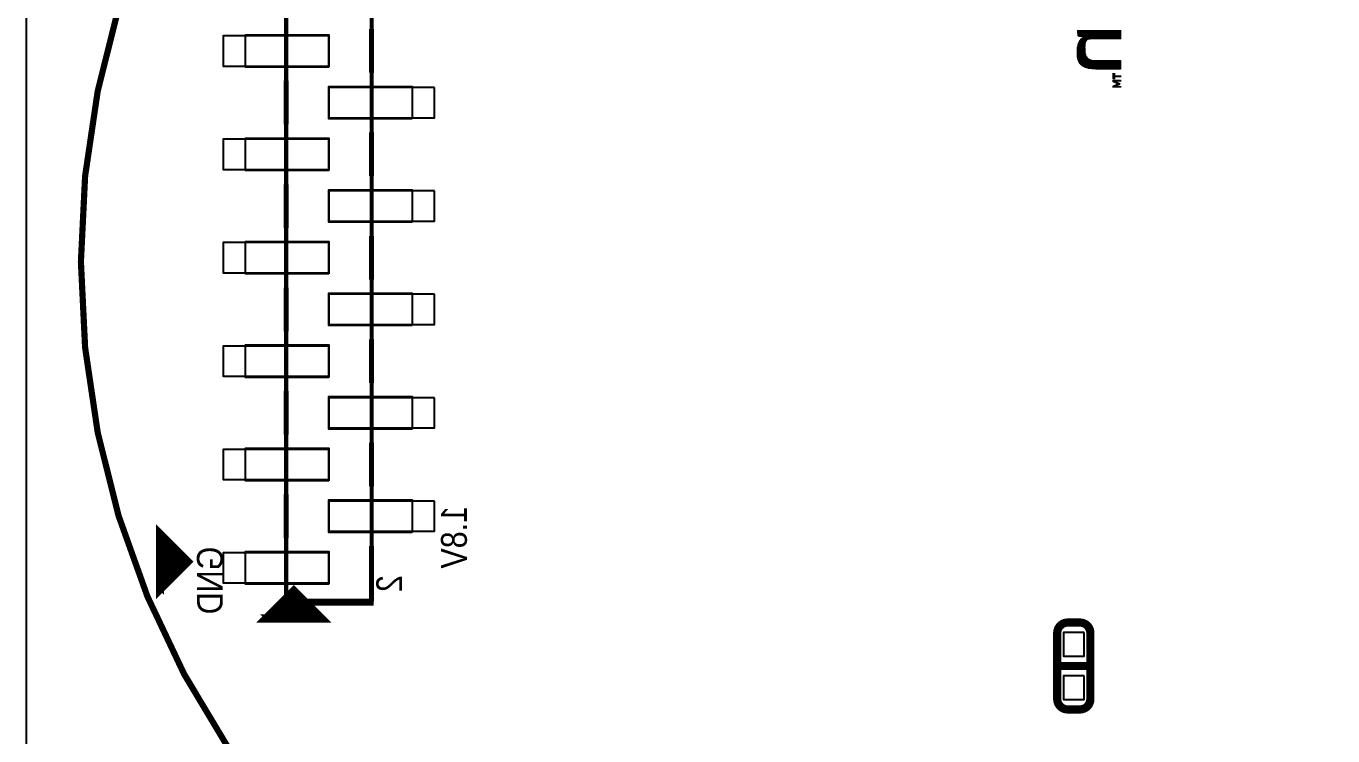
# Model space of a CAD drawing. Extents: x -163 to 81, y -104 to 74.
# Drawn here: x -125.32 to -93.2, y -42.64 to -25.2 of the extents above; entities that cross this region are included whole.
import ezdxf

# ---------------------------------------------------------------- set-up
doc = ezdxf.new("R2010")
doc.units = 0
for name, color, linetype in [('BG_OUTLINE', 254, 'CONTINUOUS'), ('PG_DISPLAY_TOP', 85, 'CONTINUOUS'), ('PG_SILKSCREEN_TOP', 7, 'CONTINUOUS'), ('PIN_TOP', 143, 'CONTINUOUS')]:
    doc.layers.add(name, color=color, linetype=linetype)

msp = doc.modelspace()

# ---------------------------------------------------------------- linework, layer by layer
at = {"layer": 'BG_OUTLINE'}
msp.add_lwpolyline([(-125.323854, -63.92799), (74.676, -63.92799), (74.676, 66.072004), (-125.323854, 66.072004)], close=True, dxfattribs=at)
at = {"layer": 'PG_DISPLAY_TOP'}
for points, const_width in [([(-102.489, -9.4996, 1), (-102.489, -52.4764, 1), (-102.489, -9.4996)], 0.1524), ([(-99.1616, -40.1066), (-99.1616, -41.7322, -0.414214), (-99.4156, -41.9862), (-99.7204, -41.9862, -0.414214), (-99.9744, -41.7322), (-99.9744, -40.1066, -0.414214), (-99.7204, -39.8526), (-99.4156, -39.8526, -0.414214), (-99.1616, -40.1066)], 0.2032)]:
    msp.add_lwpolyline(points, format="xyb", dxfattribs=dict(at, const_width=const_width))
for points, const_width in [([(-118.931436, -30.8864), (-118.931436, -39.38651), (-116.831364, -39.38651), (-116.831364, -23.286466), (-118.931436, -23.286466), (-118.931436, -30.8864)], 0.100076), ([(-119.342662, -39.803324), (-118.04269, -39.803324), (-118.742714, -39.1033), (-119.342662, -39.703502), (-119.342662, -39.803324), (-119.542814, -39.803324), (-118.742714, -39.003478), (-117.942614, -39.803324), (-119.342662, -39.803324), (-119.442738, -39.703502), (-118.142766, -39.703502), (-118.242588, -39.603426), (-119.242586, -39.603426), (-119.142764, -39.50335), (-118.342664, -39.50335), (-118.44274, -39.403274), (-119.042688, -39.403274), (-118.942612, -39.303452), (-118.542816, -39.303452), (-118.642638, -39.203376), (-118.84279, -39.203376)], 0.100076), ([(-99.9744, -40.9194), (-99.1616, -40.9194)], 0.2032)]:
    msp.add_lwpolyline(points, dxfattribs=dict(at, const_width=const_width))
for points in [[(-99.468432, -25.29713), (-99.468432, -25.308814)], [(-99.468432, -25.31491), (-99.468432, -25.326594)], [(-99.468432, -25.332436), (-99.468432, -25.344374)], [(-99.468432, -25.350216), (-99.468432, -25.367996)], [(-99.468432, -25.373838), (-99.468432, -25.37968)], [(-99.46259, -25.29713), (-99.46259, -25.421082)], [(-99.456748, -25.29713), (-99.456748, -25.43302)], [(-99.450906, -25.29713), (-99.450906, -25.444704)], [(-99.44481, -25.29713), (-99.44481, -25.444704)], [(-99.438968, -25.29713), (-99.438968, -25.450546)], [(-99.433126, -25.29713), (-99.433126, -25.450546)], [(-99.427284, -25.29713), (-99.427284, -25.456388)], [(-99.421188, -25.29713), (-99.421188, -25.456388)], [(-99.415346, -25.29713), (-99.415346, -25.456388)], [(-99.409504, -25.29713), (-99.409504, -25.456388)], [(-99.403662, -25.29713), (-99.403662, -25.462484)], [(-99.39782, -25.29713), (-99.39782, -25.462484)], [(-99.391724, -25.29713), (-99.391724, -25.462484)], [(-99.385882, -25.29713), (-99.385882, -25.462484)], [(-99.38004, -25.29713), (-99.38004, -25.462484)], [(-99.374198, -25.29713), (-99.374198, -25.462484)], [(-99.368102, -25.29713), (-99.368102, -25.462484)], [(-99.36226, -25.29713), (-99.36226, -25.462484)], [(-99.356418, -25.29713), (-99.356418, -25.462484)], [(-99.350322, -25.29713), (-99.350322, -25.462484)], [(-99.34448, -25.29713), (-99.34448, -25.462484)], [(-99.338638, -25.29713), (-99.338638, -25.462484)], [(-99.332796, -25.29713), (-99.332796, -25.462484)], [(-99.3267, -25.29713), (-99.3267, -26.194512)], [(-99.320858, -25.29713), (-99.320858, -26.194512)], [(-99.315016, -25.29713), (-99.315016, -26.200354)], [(-99.309174, -25.29713), (-99.309174, -26.200354)], [(-99.303078, -25.29713), (-99.303078, -25.663144)], [(-99.297236, -25.29713), (-99.297236, -25.6159)], [(-99.291394, -25.29713), (-99.291394, -25.586436)], [(-99.285552, -25.29713), (-99.285552, -25.574498)], [(-99.27971, -25.29713), (-99.27971, -25.562814)], [(-99.273614, -25.29713), (-99.273614, -25.556972)], [(-99.267772, -25.29713), (-99.267772, -25.545034)], [(-99.26193, -25.29713), (-99.26193, -25.545034)], [(-99.256088, -25.29713), (-99.256088, -25.539192)], [(-99.249992, -25.29713), (-99.249992, -25.53335)], [(-99.24415, -25.29713), (-99.24415, -25.53335)], [(-99.238308, -25.29713), (-99.238308, -25.527508)], [(-99.232466, -25.29713), (-99.232466, -25.527508)], [(-99.226624, -25.29713), (-99.226624, -25.527508)], [(-99.220528, -25.29713), (-99.220528, -25.527508)], [(-99.214686, -25.29713), (-99.214686, -25.521412)], [(-99.20859, -25.29713), (-99.20859, -25.521412)], [(-99.202748, -25.29713), (-99.202748, -25.521412)], [(-99.196906, -25.29713), (-99.196906, -25.521412)], [(-99.191064, -25.29713), (-99.191064, -25.521412)], [(-99.185222, -25.29713), (-99.185222, -25.51557)], [(-99.179126, -25.29713), (-99.179126, -25.51557)], [(-99.173284, -25.29713), (-99.173284, -25.51557)], [(-99.167442, -25.29713), (-99.167442, -25.51557)], [(-99.1616, -25.29713), (-99.1616, -25.51557)], [(-99.155504, -25.29713), (-99.155504, -25.51557)], [(-99.149662, -25.29713), (-99.149662, -25.51557)], [(-99.14382, -25.29713), (-99.14382, -25.51557)], [(-99.137978, -25.29713), (-99.137978, -25.51557)], [(-99.131882, -25.29713), (-99.131882, -25.51557)], [(-99.12604, -25.29713), (-99.12604, -25.51557)], [(-99.120198, -25.29713), (-99.120198, -25.51557)], [(-99.114356, -25.29713), (-99.114356, -25.509728)], [(-99.108514, -25.29713), (-99.108514, -25.51557)], [(-99.102418, -25.29713), (-99.102418, -25.51557)], [(-99.096576, -25.29713), (-99.096576, -25.51557)], [(-99.090734, -25.29713), (-99.090734, -25.509728)], [(-99.084892, -25.29713), (-99.084892, -25.51557)], [(-99.078796, -25.29713), (-99.078796, -25.51557)], [(-99.072954, -25.29713), (-99.072954, -25.51557)], [(-99.067112, -25.29713), (-99.067112, -25.509728)], [(-99.061016, -25.29713), (-99.061016, -25.51557)], [(-99.055174, -25.29713), (-99.055174, -25.51557)], [(-99.049332, -25.29713), (-99.049332, -25.51557)], [(-99.04349, -25.29713), (-99.04349, -25.509728)], [(-99.037394, -25.29713), (-99.037394, -25.51557)], [(-99.031552, -25.29713), (-99.031552, -25.51557)], [(-99.02571, -25.29713), (-99.02571, -25.51557)], [(-99.019868, -25.29713), (-99.019868, -25.509728)], [(-99.014026, -25.29713), (-99.014026, -25.51557)], [(-99.00793, -25.29713), (-99.00793, -25.51557)], [(-99.002088, -25.29713), (-99.002088, -25.51557)], [(-98.996246, -25.29713), (-98.996246, -25.509728)], [(-98.990404, -25.29713), (-98.990404, -25.51557)], [(-98.984308, -25.29713), (-98.984308, -25.51557)], [(-98.978466, -25.29713), (-98.978466, -25.51557)], [(-98.972624, -25.29713), (-98.972624, -25.509728)], [(-98.966782, -25.29713), (-98.966782, -25.51557)], [(-98.960686, -25.29713), (-98.960686, -25.51557)], [(-98.954844, -25.29713), (-98.954844, -25.51557)], [(-98.949002, -25.29713), (-98.949002, -25.509728)], [(-98.94316, -25.29713), (-98.94316, -25.51557)], [(-98.937318, -25.29713), (-98.937318, -25.51557)], [(-98.931222, -25.29713), (-98.931222, -25.51557)], [(-98.92538, -25.29713), (-98.92538, -25.509728)], [(-98.919538, -25.29713), (-98.919538, -25.51557)], [(-98.913442, -25.29713), (-98.913442, -25.51557)], [(-98.9076, -25.29713), (-98.9076, -25.51557)], [(-98.901758, -25.29713), (-98.901758, -25.509728)], [(-98.895916, -25.29713), (-98.895916, -25.51557)], [(-98.88982, -25.29713), (-98.88982, -25.51557)], [(-98.883978, -25.29713), (-98.883978, -25.51557)], [(-98.878136, -25.29713), (-98.878136, -25.509728)], [(-98.872294, -25.29713), (-98.872294, -25.51557)], [(-98.866198, -25.29713), (-98.866198, -25.51557)], [(-98.860356, -25.29713), (-98.860356, -25.51557)], [(-98.854514, -25.29713), (-98.854514, -25.509728)], [(-98.848672, -25.29713), (-98.848672, -25.51557)], [(-98.842576, -25.29713), (-98.842576, -25.51557)], [(-98.836734, -25.29713), (-98.836734, -25.51557)], [(-98.830892, -25.29713), (-98.830892, -25.509728)], [(-98.82505, -25.29713), (-98.82505, -25.51557)], [(-98.819208, -25.29713), (-98.819208, -25.51557)], [(-98.813112, -25.29713), (-98.813112, -25.51557)], [(-98.80727, -25.29713), (-98.80727, -25.509728)], [(-98.801428, -25.29713), (-98.801428, -25.51557)], [(-98.795586, -25.29713), (-98.795586, -25.51557)], [(-98.78949, -25.29713), (-98.78949, -25.51557)], [(-98.783648, -25.29713), (-98.783648, -25.509728)], [(-98.777806, -25.29713), (-98.777806, -25.51557)], [(-98.771964, -25.29713), (-98.771964, -25.51557)], [(-98.765868, -25.29713), (-98.765868, -25.51557)], [(-98.760026, -25.29713), (-98.760026, -25.509728)], [(-98.754184, -25.29713), (-98.754184, -25.51557)], [(-98.748088, -25.29713), (-98.748088, -25.51557)], [(-98.742246, -25.29713), (-98.742246, -25.51557)], [(-98.736404, -25.29713), (-98.736404, -25.509728)], [(-98.730562, -25.29713), (-98.730562, -25.51557)], [(-98.72472, -25.29713), (-98.72472, -25.51557)], [(-98.718624, -25.29713), (-98.718624, -25.51557)], [(-98.712782, -25.29713), (-98.712782, -25.509728)], [(-98.70694, -25.29713), (-98.70694, -25.51557)], [(-98.701098, -25.29713), (-98.701098, -25.51557)], [(-98.695002, -25.29713), (-98.695002, -25.51557)], [(-98.68916, -25.29713), (-98.68916, -25.509728)], [(-98.683318, -25.29713), (-98.683318, -25.51557)], [(-98.677476, -25.29713), (-98.677476, -25.51557)], [(-98.67138, -25.29713), (-98.67138, -25.51557)], [(-98.665538, -25.29713), (-98.665538, -25.509728)], [(-98.659696, -25.29713), (-98.659696, -25.51557)], [(-98.653854, -25.29713), (-98.653854, -25.51557)], [(-98.648012, -25.29713), (-98.648012, -25.51557)], [(-98.641916, -25.29713), (-98.641916, -25.509728)], [(-98.636074, -25.29713), (-98.636074, -25.51557)], [(-98.630232, -25.29713), (-98.630232, -25.51557)], [(-98.62439, -25.29713), (-98.62439, -25.51557)], [(-98.618294, -25.29713), (-98.618294, -25.509728)], [(-98.612452, -25.29713), (-98.612452, -25.51557)], [(-98.60661, -25.29713), (-98.60661, -25.51557)], [(-98.600514, -25.29713), (-98.600514, -25.51557)], [(-98.594672, -25.29713), (-98.594672, -25.509728)], [(-98.58883, -25.29713), (-98.58883, -25.51557)], [(-98.582988, -25.29713), (-98.582988, -25.51557)], [(-98.576892, -25.29713), (-98.576892, -25.51557)], [(-98.57105, -25.29713), (-98.57105, -25.509728)], [(-98.565208, -25.29713), (-98.565208, -25.51557)], [(-98.559366, -25.29713), (-98.559366, -25.51557)], [(-98.553524, -25.29713), (-98.553524, -25.51557)], [(-98.547428, -25.29713), (-98.547428, -25.509728)], [(-98.541586, -25.29713), (-98.541586, -25.51557)], [(-98.535744, -25.29713), (-98.535744, -25.51557)], [(-98.529902, -25.29713), (-98.529902, -25.51557)], [(-98.523806, -25.29713), (-98.523806, -25.509728)], [(-98.517964, -25.29713), (-98.517964, -25.51557)], [(-98.512122, -25.29713), (-98.512122, -25.51557)], [(-98.50628, -25.29713), (-98.50628, -25.51557)], [(-98.500184, -25.29713), (-98.500184, -25.509728)], [(-98.494342, -25.29713), (-98.494342, -25.51557)], [(-98.4885, -25.29713), (-98.4885, -25.51557)], [(-98.482658, -25.29713), (-98.482658, -25.51557)], [(-98.476816, -25.29713), (-98.476816, -25.509728)], [(-98.47072, -25.29713), (-98.47072, -25.51557)], [(-98.464878, -25.29713), (-98.464878, -25.51557)], [(-98.458782, -25.29713), (-98.458782, -25.51557)], [(-98.45294, -25.29713), (-98.45294, -25.509728)], [(-98.447098, -25.29713), (-98.447098, -25.51557)], [(-98.441256, -25.29713), (-98.441256, -25.51557)], [(-98.435414, -25.29713), (-98.435414, -25.51557)], [(-98.429318, -25.29713), (-98.429318, -25.308814)], [(-98.429318, -25.31491), (-98.429318, -25.326594)], [(-98.429318, -25.332436), (-98.429318, -25.344374)], [(-98.429318, -25.350216), (-98.429318, -25.51557)], [(-99.468432, -25.686766), (-99.468432, -25.993852)], [(-99.46259, -25.663144), (-99.46259, -26.017474)], [(-99.456748, -25.639522), (-99.456748, -26.035)], [(-99.450906, -25.621742), (-99.450906, -26.046938)], [(-99.44481, -25.610058), (-99.44481, -26.064718)], [(-99.438968, -25.592278), (-99.438968, -26.076402)], [(-99.433126, -25.580594), (-99.433126, -26.088086)], [(-99.427284, -25.568656), (-99.427284, -26.094182)], [(-99.421188, -25.556972), (-99.421188, -26.10612)], [(-99.415346, -25.550876), (-99.415346, -26.111962)], [(-99.409504, -25.539192), (-99.409504, -26.123646)], [(-99.403662, -25.53335), (-99.403662, -26.129488)], [(-99.39782, -25.521412), (-99.39782, -26.135584)], [(-99.391724, -25.51557), (-99.391724, -26.141426)], [(-99.385882, -25.509728), (-99.385882, -26.147268)], [(-99.38004, -25.503886), (-99.38004, -26.15311)], [(-99.374198, -25.49779), (-99.374198, -26.159206)], [(-99.368102, -25.491948), (-99.368102, -26.165048)], [(-99.36226, -25.486106), (-99.36226, -26.17089)], [(-99.356418, -25.48001), (-99.356418, -26.17089)], [(-99.350322, -25.48001), (-99.350322, -26.176732)], [(-99.34448, -25.474168), (-99.34448, -26.182574)], [(-99.338638, -25.468326), (-99.338638, -26.182574)], [(-99.332796, -25.468326), (-99.332796, -26.18867)], [(-99.303078, -25.668986), (-99.303078, -25.686766)], [(-99.303078, -25.692608), (-99.303078, -25.698704)], [(-99.48037, -25.757632), (-99.48037, -25.922986)], [(-99.474274, -25.71623), (-99.474274, -25.97023)], [(-99.303078, -25.710388), (-99.303078, -25.71623)], [(-99.303078, -25.728168), (-99.303078, -25.73401)], [(-99.303078, -25.745694), (-99.303078, -25.75179)], [(-99.303078, -25.763474), (-99.303078, -25.769316)], [(-99.303078, -25.781254), (-99.303078, -25.787096)], [(-99.303078, -25.799034), (-99.303078, -25.804876)], [(-99.303078, -25.810718), (-99.303078, -25.822656)], [(-99.303078, -25.828498), (-99.303078, -26.206196)], [(-99.297236, -25.857962), (-99.297236, -25.863804)], [(-99.297236, -25.8699), (-99.297236, -26.206196)], [(-99.291394, -25.893522), (-99.291394, -26.212292)], [(-99.285552, -25.911048), (-99.285552, -26.212292)], [(-99.27971, -25.922986), (-99.27971, -26.212292)], [(-99.273614, -25.940766), (-99.273614, -26.218134)], [(-99.267772, -25.946608), (-99.267772, -26.218134)], [(-99.26193, -25.958292), (-99.26193, -26.218134)], [(-99.256088, -25.964388), (-99.256088, -26.223976)], [(-99.249992, -25.97023), (-99.249992, -26.223976)], [(-99.24415, -25.976072), (-99.24415, -26.223976)], [(-99.238308, -25.981914), (-99.238308, -26.229818)], [(-99.232466, -25.98801), (-99.232466, -26.229818)], [(-99.226624, -25.993852), (-99.226624, -26.229818)], [(-99.220528, -25.999694), (-99.220528, -26.229818)], [(-99.214686, -25.999694), (-99.214686, -26.235914)], [(-99.20859, -26.005536), (-99.20859, -26.235914)], [(-99.202748, -26.005536), (-99.202748, -26.235914)], [(-99.196906, -26.011378), (-99.196906, -26.235914)], [(-99.191064, -26.011378), (-99.191064, -26.241756)], [(-99.185222, -26.017474), (-99.185222, -26.241756)], [(-99.179126, -26.017474), (-99.179126, -26.241756)], [(-99.173284, -26.017474), (-99.173284, -26.241756)], [(-99.167442, -26.023316), (-99.167442, -26.247598)], [(-99.1616, -26.023316), (-99.1616, -26.241756)], [(-99.155504, -26.023316), (-99.155504, -26.247598)], [(-99.149662, -26.023316), (-99.149662, -26.247598)], [(-99.14382, -26.029158), (-99.14382, -26.247598)], [(-99.137978, -26.029158), (-99.137978, -26.247598)], [(-99.131882, -26.029158), (-99.131882, -26.247598)], [(-99.12604, -26.029158), (-99.12604, -26.247598)], [(-99.120198, -26.029158), (-99.120198, -26.247598)], [(-99.114356, -26.035), (-99.114356, -26.247598)], [(-99.108514, -26.035), (-99.108514, -26.253694)], [(-99.102418, -26.035), (-99.102418, -26.247598)], [(-99.096576, -26.035), (-99.096576, -26.253694)], [(-99.090734, -26.035), (-99.090734, -26.253694)], [(-99.084892, -26.035), (-99.084892, -26.253694)], [(-99.078796, -26.035), (-99.078796, -26.253694)], [(-99.072954, -26.035), (-99.072954, -26.253694)], [(-99.067112, -26.035), (-99.067112, -26.253694)], [(-99.061016, -26.041096), (-99.061016, -26.253694)], [(-99.055174, -26.035), (-99.055174, -26.253694)], [(-99.049332, -26.035), (-99.049332, -26.253694)], [(-99.04349, -26.035), (-99.04349, -26.253694)], [(-99.037394, -26.041096), (-99.037394, -26.253694)], [(-99.031552, -26.035), (-99.031552, -26.253694)], [(-99.02571, -26.041096), (-99.02571, -26.253694)], [(-99.019868, -26.041096), (-99.019868, -26.253694)], [(-99.014026, -26.041096), (-99.014026, -26.259536)], [(-99.00793, -26.035), (-99.00793, -26.253694)], [(-99.002088, -26.041096), (-99.002088, -26.253694)], [(-98.996246, -26.041096), (-98.996246, -26.253694)], [(-98.990404, -26.041096), (-98.990404, -26.259536)], [(-98.984308, -26.035), (-98.984308, -26.253694)], [(-98.978466, -26.041096), (-98.978466, -26.253694)], [(-98.972624, -26.041096), (-98.972624, -26.253694)], [(-98.966782, -26.041096), (-98.966782, -26.259536)], [(-98.960686, -26.035), (-98.960686, -26.253694)], [(-98.954844, -26.041096), (-98.954844, -26.253694)], [(-98.949002, -26.041096), (-98.949002, -26.253694)], [(-98.94316, -26.041096), (-98.94316, -26.259536)], [(-98.937318, -26.035), (-98.937318, -26.253694)], [(-98.931222, -26.041096), (-98.931222, -26.253694)], [(-98.92538, -26.041096), (-98.92538, -26.253694)], [(-98.919538, -26.041096), (-98.919538, -26.259536)], [(-98.913442, -26.035), (-98.913442, -26.253694)], [(-98.9076, -26.041096), (-98.9076, -26.253694)], [(-98.901758, -26.041096), (-98.901758, -26.253694)], [(-98.895916, -26.041096), (-98.895916, -26.259536)], [(-98.88982, -26.035), (-98.88982, -26.253694)], [(-98.883978, -26.041096), (-98.883978, -26.253694)], [(-98.878136, -26.041096), (-98.878136, -26.253694)], [(-98.872294, -26.041096), (-98.872294, -26.259536)], [(-98.866198, -26.035), (-98.866198, -26.253694)], [(-98.860356, -26.041096), (-98.860356, -26.253694)], [(-98.854514, -26.041096), (-98.854514, -26.253694)], [(-98.848672, -26.041096), (-98.848672, -26.259536)], [(-98.842576, -26.035), (-98.842576, -26.253694)], [(-98.836734, -26.041096), (-98.836734, -26.253694)], [(-98.830892, -26.041096), (-98.830892, -26.253694)], [(-98.82505, -26.041096), (-98.82505, -26.259536)], [(-98.819208, -26.035), (-98.819208, -26.253694)], [(-98.813112, -26.041096), (-98.813112, -26.253694)], [(-98.80727, -26.041096), (-98.80727, -26.253694)], [(-98.801428, -26.041096), (-98.801428, -26.259536)], [(-98.795586, -26.035), (-98.795586, -26.253694)], [(-98.78949, -26.041096), (-98.78949, -26.253694)], [(-98.783648, -26.041096), (-98.783648, -26.253694)], [(-98.777806, -26.041096), (-98.777806, -26.259536)], [(-98.771964, -26.035), (-98.771964, -26.253694)], [(-98.765868, -26.041096), (-98.765868, -26.253694)], [(-98.760026, -26.041096), (-98.760026, -26.253694)], [(-98.754184, -26.041096), (-98.754184, -26.259536)], [(-98.748088, -26.035), (-98.748088, -26.253694)], [(-98.742246, -26.041096), (-98.742246, -26.253694)], [(-98.736404, -26.041096), (-98.736404, -26.253694)], [(-98.730562, -26.041096), (-98.730562, -26.259536)], [(-98.72472, -26.035), (-98.72472, -26.253694)], [(-98.718624, -26.041096), (-98.718624, -26.253694)], [(-98.712782, -26.041096), (-98.712782, -26.253694)], [(-98.70694, -26.041096), (-98.70694, -26.259536)], [(-98.701098, -26.035), (-98.701098, -26.253694)], [(-98.695002, -26.041096), (-98.695002, -26.253694)], [(-98.68916, -26.041096), (-98.68916, -26.253694)], [(-98.683318, -26.041096), (-98.683318, -26.259536)], [(-98.677476, -26.035), (-98.677476, -26.253694)], [(-98.67138, -26.041096), (-98.67138, -26.253694)], [(-98.665538, -26.041096), (-98.665538, -26.253694)], [(-98.659696, -26.041096), (-98.659696, -26.259536)], [(-98.653854, -26.035), (-98.653854, -26.253694)], [(-98.648012, -26.041096), (-98.648012, -26.253694)], [(-98.641916, -26.041096), (-98.641916, -26.253694)], [(-98.636074, -26.041096), (-98.636074, -26.259536)], [(-98.630232, -26.035), (-98.630232, -26.253694)], [(-98.62439, -26.041096), (-98.62439, -26.253694)], [(-98.618294, -26.041096), (-98.618294, -26.253694)], [(-98.612452, -26.041096), (-98.612452, -26.259536)], [(-98.60661, -26.035), (-98.60661, -26.253694)], [(-98.600514, -26.041096), (-98.600514, -26.253694)], [(-98.594672, -26.041096), (-98.594672, -26.253694)], [(-98.58883, -26.041096), (-98.58883, -26.259536)], [(-98.582988, -26.035), (-98.582988, -26.253694)], [(-98.576892, -26.041096), (-98.576892, -26.253694)], [(-98.57105, -26.041096), (-98.57105, -26.253694)], [(-98.565208, -26.041096), (-98.565208, -26.259536)], [(-98.559366, -26.035), (-98.559366, -26.253694)], [(-98.553524, -26.041096), (-98.553524, -26.253694)], [(-98.547428, -26.041096), (-98.547428, -26.253694)], [(-98.541586, -26.041096), (-98.541586, -26.259536)], [(-98.535744, -26.035), (-98.535744, -26.253694)], [(-98.529902, -26.041096), (-98.529902, -26.253694)], [(-98.523806, -26.041096), (-98.523806, -26.253694)], [(-98.517964, -26.041096), (-98.517964, -26.259536)], [(-98.512122, -26.035), (-98.512122, -26.253694)], [(-98.50628, -26.041096), (-98.50628, -26.253694)], [(-98.500184, -26.041096), (-98.500184, -26.253694)], [(-98.494342, -26.041096), (-98.494342, -26.259536)], [(-98.4885, -26.035), (-98.4885, -26.253694)], [(-98.482658, -26.041096), (-98.482658, -26.253694)], [(-98.476816, -26.041096), (-98.476816, -26.253694)], [(-98.47072, -26.041096), (-98.47072, -26.259536)], [(-98.464878, -26.035), (-98.464878, -26.253694)], [(-98.458782, -26.041096), (-98.458782, -26.253694)], [(-98.45294, -26.041096), (-98.45294, -26.253694)], [(-98.447098, -26.041096), (-98.447098, -26.259536)], [(-98.441256, -26.035), (-98.441256, -26.253694)], [(-98.435414, -26.041096), (-98.435414, -26.253694)], [(-98.429318, -26.041096), (-98.429318, -26.253694)], [(-98.600514, -26.354024), (-98.600514, -26.501598)], [(-98.600514, -26.52522), (-98.600514, -26.566622)], [(-98.594672, -26.354024), (-98.594672, -26.501598)], [(-98.594672, -26.52522), (-98.594672, -26.566622)], [(-98.58883, -26.354024), (-98.58883, -26.501598)], [(-98.58883, -26.52522), (-98.58883, -26.572464)], [(-98.58883, -26.660856), (-98.58883, -26.7081)], [(-98.582988, -26.354024), (-98.582988, -26.501598)], [(-98.582988, -26.519124), (-98.582988, -26.572464)], [(-98.582988, -26.660856), (-98.582988, -26.7081)], [(-98.576892, -26.354024), (-98.576892, -26.501598)], [(-98.576892, -26.52522), (-98.576892, -26.578306)], [(-98.576892, -26.655014), (-98.576892, -26.7081)], [(-98.57105, -26.40711), (-98.57105, -26.448512)], [(-98.57105, -26.52522), (-98.57105, -26.578306)], [(-98.57105, -26.655014), (-98.57105, -26.7081)], [(-98.565208, -26.412952), (-98.565208, -26.448512)], [(-98.565208, -26.52522), (-98.565208, -26.584148)], [(-98.565208, -26.649172), (-98.565208, -26.7081)], [(-98.559366, -26.40711), (-98.559366, -26.448512)], [(-98.559366, -26.519124), (-98.559366, -26.584148)], [(-98.559366, -26.649172), (-98.559366, -26.7081)], [(-98.553524, -26.40711), (-98.553524, -26.448512)], [(-98.553524, -26.52522), (-98.553524, -26.58999)], [(-98.553524, -26.643076), (-98.553524, -26.7081)], [(-98.547428, -26.40711), (-98.547428, -26.442416)], [(-98.547428, -26.52522), (-98.547428, -26.58999)], [(-98.547428, -26.643076), (-98.547428, -26.7081)], [(-98.541586, -26.412952), (-98.541586, -26.448512)], [(-98.541586, -26.52522), (-98.541586, -26.596086)], [(-98.541586, -26.637234), (-98.541586, -26.7081)], [(-98.535744, -26.40711), (-98.535744, -26.448512)], [(-98.535744, -26.519124), (-98.535744, -26.596086)], [(-98.535744, -26.637234), (-98.535744, -26.7081)], [(-98.529902, -26.40711), (-98.529902, -26.448512)], [(-98.529902, -26.52522), (-98.529902, -26.554684)], [(-98.529902, -26.560526), (-98.529902, -26.596086)], [(-98.529902, -26.631392), (-98.529902, -26.7081)], [(-98.523806, -26.40711), (-98.523806, -26.448512)], [(-98.523806, -26.52522), (-98.523806, -26.554684)], [(-98.523806, -26.566622), (-98.523806, -26.601928)], [(-98.523806, -26.631392), (-98.523806, -26.666952)], [(-98.517964, -26.412952), (-98.517964, -26.448512)], [(-98.517964, -26.52522), (-98.517964, -26.554684)], [(-98.517964, -26.566622), (-98.517964, -26.601928)], [(-98.517964, -26.62555), (-98.517964, -26.666952)], [(-98.512122, -26.40711), (-98.512122, -26.442416)], [(-98.512122, -26.519124), (-98.512122, -26.554684)], [(-98.512122, -26.572464), (-98.512122, -26.60777)], [(-98.512122, -26.62555), (-98.512122, -26.660856)], [(-98.50628, -26.40711), (-98.50628, -26.448512)], [(-98.50628, -26.52522), (-98.50628, -26.560526)], [(-98.50628, -26.572464), (-98.50628, -26.60777)], [(-98.50628, -26.619708), (-98.50628, -26.660856)], [(-98.500184, -26.40711), (-98.500184, -26.448512)], [(-98.500184, -26.52522), (-98.500184, -26.554684)], [(-98.500184, -26.578306), (-98.500184, -26.613612)], [(-98.500184, -26.619708), (-98.500184, -26.655014)], [(-98.494342, -26.412952), (-98.494342, -26.448512)], [(-98.494342, -26.52522), (-98.494342, -26.554684)], [(-98.494342, -26.578306), (-98.494342, -26.655014)], [(-98.4885, -26.40711), (-98.4885, -26.442416)], [(-98.4885, -26.519124), (-98.4885, -26.554684)], [(-98.4885, -26.584148), (-98.4885, -26.649172)], [(-98.482658, -26.40711), (-98.482658, -26.448512)], [(-98.482658, -26.52522), (-98.482658, -26.554684)], [(-98.482658, -26.584148), (-98.482658, -26.649172)], [(-98.476816, -26.40711), (-98.476816, -26.448512)], [(-98.476816, -26.52522), (-98.476816, -26.560526)], [(-98.476816, -26.58999), (-98.476816, -26.643076)], [(-98.47072, -26.412952), (-98.47072, -26.448512)], [(-98.47072, -26.52522), (-98.47072, -26.560526)], [(-98.47072, -26.58999), (-98.47072, -26.643076)], [(-98.464878, -26.40711), (-98.464878, -26.442416)], [(-98.464878, -26.519124), (-98.464878, -26.554684)], [(-98.464878, -26.596086), (-98.464878, -26.637234)], [(-98.458782, -26.40711), (-98.458782, -26.448512)], [(-98.458782, -26.52522), (-98.458782, -26.560526)], [(-98.458782, -26.596086), (-98.458782, -26.637234)], [(-98.45294, -26.40711), (-98.45294, -26.448512)], [(-98.45294, -26.52522), (-98.45294, -26.560526)], [(-98.45294, -26.601928), (-98.45294, -26.631392)], [(-98.447098, -26.412952), (-98.447098, -26.448512)], [(-98.447098, -26.52522), (-98.447098, -26.560526)], [(-98.441256, -26.40711), (-98.441256, -26.442416)], [(-98.441256, -26.519124), (-98.441256, -26.554684)], [(-98.435414, -26.40711), (-98.435414, -26.448512)], [(-98.435414, -26.52522), (-98.435414, -26.560526)], [(-98.429318, -26.40711), (-98.429318, -26.448512)], [(-98.429318, -26.52522), (-98.429318, -26.560526)], [(-98.600514, -26.666952), (-98.600514, -26.7081)], [(-98.594672, -26.666952), (-98.594672, -26.7081)], [(-98.523806, -26.672794), (-98.523806, -26.7081)], [(-98.517964, -26.678636), (-98.517964, -26.7081)], [(-98.512122, -26.672794), (-98.512122, -26.7081)], [(-98.50628, -26.672794), (-98.50628, -26.7081)], [(-98.500184, -26.672794), (-98.500184, -26.7081)], [(-98.494342, -26.672794), (-98.494342, -26.7081)], [(-98.4885, -26.672794), (-98.4885, -26.7081)], [(-98.482658, -26.678636), (-98.482658, -26.7081)], [(-98.476816, -26.672794), (-98.476816, -26.7081)], [(-98.47072, -26.672794), (-98.47072, -26.7081)], [(-98.464878, -26.672794), (-98.464878, -26.7081)], [(-98.458782, -26.672794), (-98.458782, -26.7081)], [(-98.45294, -26.672794), (-98.45294, -26.7081)], [(-98.447098, -26.672794), (-98.447098, -26.7081)], [(-98.441256, -26.672794), (-98.441256, -26.7081)], [(-98.435414, -26.672794), (-98.435414, -26.7081)], [(-98.429318, -26.672794), (-98.429318, -26.7081)]]:
    msp.add_lwpolyline(points, dxfattribs=at)
for points in [[(-117.8814, -25.436322), (-120.481344, -25.436322), (-120.481344, -26.176478), (-117.8814, -26.176478)], [(-115.281456, -26.706322), (-117.8814, -26.706322), (-117.8814, -27.446478), (-115.281456, -27.446478)], [(-117.8814, -27.976322), (-120.481344, -27.976322), (-120.481344, -28.716478), (-117.8814, -28.716478)], [(-115.281456, -29.246322), (-117.8814, -29.246322), (-117.8814, -29.986478), (-115.281456, -29.986478)], [(-117.8814, -30.516322), (-120.481344, -30.516322), (-120.481344, -31.256478), (-117.8814, -31.256478)], [(-115.281456, -31.786322), (-117.8814, -31.786322), (-117.8814, -32.526478), (-115.281456, -32.526478)], [(-117.8814, -33.056322), (-120.481344, -33.056322), (-120.481344, -33.796478), (-117.8814, -33.796478)], [(-115.281456, -34.326322), (-117.8814, -34.326322), (-117.8814, -35.066478), (-115.281456, -35.066478)], [(-117.8814, -35.596322), (-120.481344, -35.596322), (-120.481344, -36.336478), (-117.8814, -36.336478)], [(-115.281456, -36.866322), (-117.8814, -36.866322), (-117.8814, -37.606478), (-115.281456, -37.606478)], [(-117.8814, -38.136322), (-120.481344, -38.136322), (-120.481344, -38.876478), (-117.8814, -38.876478)], [(-99.314, -40.0939), (-99.822, -40.0939), (-99.822, -40.6781), (-99.314, -40.6781)], [(-99.314, -41.1607), (-99.822, -41.1607), (-99.822, -41.7449), (-99.314, -41.7449)]]:
    msp.add_lwpolyline(points, close=True, dxfattribs=at)
at = {"layer": 'PG_SILKSCREEN_TOP', "const_width": 0.127}
for points in [[(-102.489, -9.4996, 1), (-102.489, -52.4764)], [(-102.489, -52.4764, 1), (-102.489, -9.4996)]]:
    msp.add_lwpolyline(points, format="xyb", dxfattribs=at)
at = {"layer": 'PG_SILKSCREEN_TOP'}
for points, const_width in [([(-116.831364, -25.269952), (-116.831364, -26.342848)], 0.127), ([(-118.931436, -27.612848), (-118.931436, -26.539952)], 0.127), ([(-116.831364, -27.809952), (-116.831364, -28.882848)], 0.127), ([(-118.931436, -30.152848), (-118.931436, -29.079952)], 0.127), ([(-116.831364, -30.349952), (-116.831364, -31.422848)], 0.127), ([(-118.931436, -32.692848), (-118.931436, -31.619952)], 0.127), ([(-116.831364, -32.889952), (-116.831364, -33.962848)], 0.127), ([(-118.931436, -35.232848), (-118.931436, -34.159952)], 0.127), ([(-116.831364, -35.429952), (-116.831364, -36.502848)], 0.127), ([(-118.931436, -37.772848), (-118.931436, -36.699952)], 0.127), ([(-122.08129, -38.956488), (-122.08129, -37.656516), (-121.38152, -38.356286), (-121.981468, -38.956488), (-122.08129, -38.956488), (-122.08129, -39.156386), (-121.281444, -38.356286), (-122.08129, -37.55644), (-122.08129, -38.956488), (-121.981468, -39.05631), (-121.981468, -37.756338), (-121.881392, -37.856414), (-121.881392, -38.856412), (-121.781316, -38.756336), (-121.781316, -37.95649), (-121.681494, -38.056312), (-121.681494, -38.656514), (-121.581418, -38.556438), (-121.581418, -38.156388), (-121.481342, -38.256464), (-121.481342, -38.456362)], 0.100076), ([(-116.831364, -37.969952), (-116.831364, -39.331392)], 0.127), ([(-118.931436, -39.331392), (-118.931436, -39.239952)], 0.127), ([(-116.831364, -39.331392), (-118.931436, -39.331392)], 0.127)]:
    msp.add_lwpolyline(points, dxfattribs=dict(at, const_width=const_width))
at = {"layer": 'PIN_TOP'}
for points in [[(-117.881273, -26.20645), (-119.931307, -26.20645), (-119.931307, -25.40635), (-117.881273, -25.40635)], [(-115.831493, -27.47645), (-117.881527, -27.47645), (-117.881527, -26.67635), (-115.831493, -26.67635)], [(-117.881273, -28.74645), (-119.931307, -28.74645), (-119.931307, -27.94635), (-117.881273, -27.94635)], [(-115.831493, -30.01645), (-117.881527, -30.01645), (-117.881527, -29.21635), (-115.831493, -29.21635)], [(-117.881273, -31.28645), (-119.931307, -31.28645), (-119.931307, -30.48635), (-117.881273, -30.48635)], [(-115.831493, -32.55645), (-117.881527, -32.55645), (-117.881527, -31.75635), (-115.831493, -31.75635)], [(-117.881273, -33.82645), (-119.931307, -33.82645), (-119.931307, -33.02635), (-117.881273, -33.02635)], [(-115.831493, -35.09645), (-117.881527, -35.09645), (-117.881527, -34.29635), (-115.831493, -34.29635)], [(-117.881273, -36.36645), (-119.931307, -36.36645), (-119.931307, -35.56635), (-117.881273, -35.56635)], [(-115.831493, -37.63645), (-117.881527, -37.63645), (-117.881527, -36.83635), (-115.831493, -36.83635)], [(-117.881273, -38.90645), (-119.931307, -38.90645), (-119.931307, -38.10635), (-117.881273, -38.10635)]]:
    msp.add_lwpolyline(points, close=True, dxfattribs=at)

# ---------------------------------------------------------------- texts
at = {"layer": 'PG_DISPLAY_TOP', "text_generation_flag": 2, "width": 0.88}
for s, p in [('1.8V', (-114.488976, -36.987988)), ('GND', (-120.488964, -37.987986)), ('2', (-116.081302, -38.686486))]:
    msp.add_text(s, height=0.635, rotation=90, dxfattribs=at).set_placement(p)

doc.saveas('drawing.dxf')
